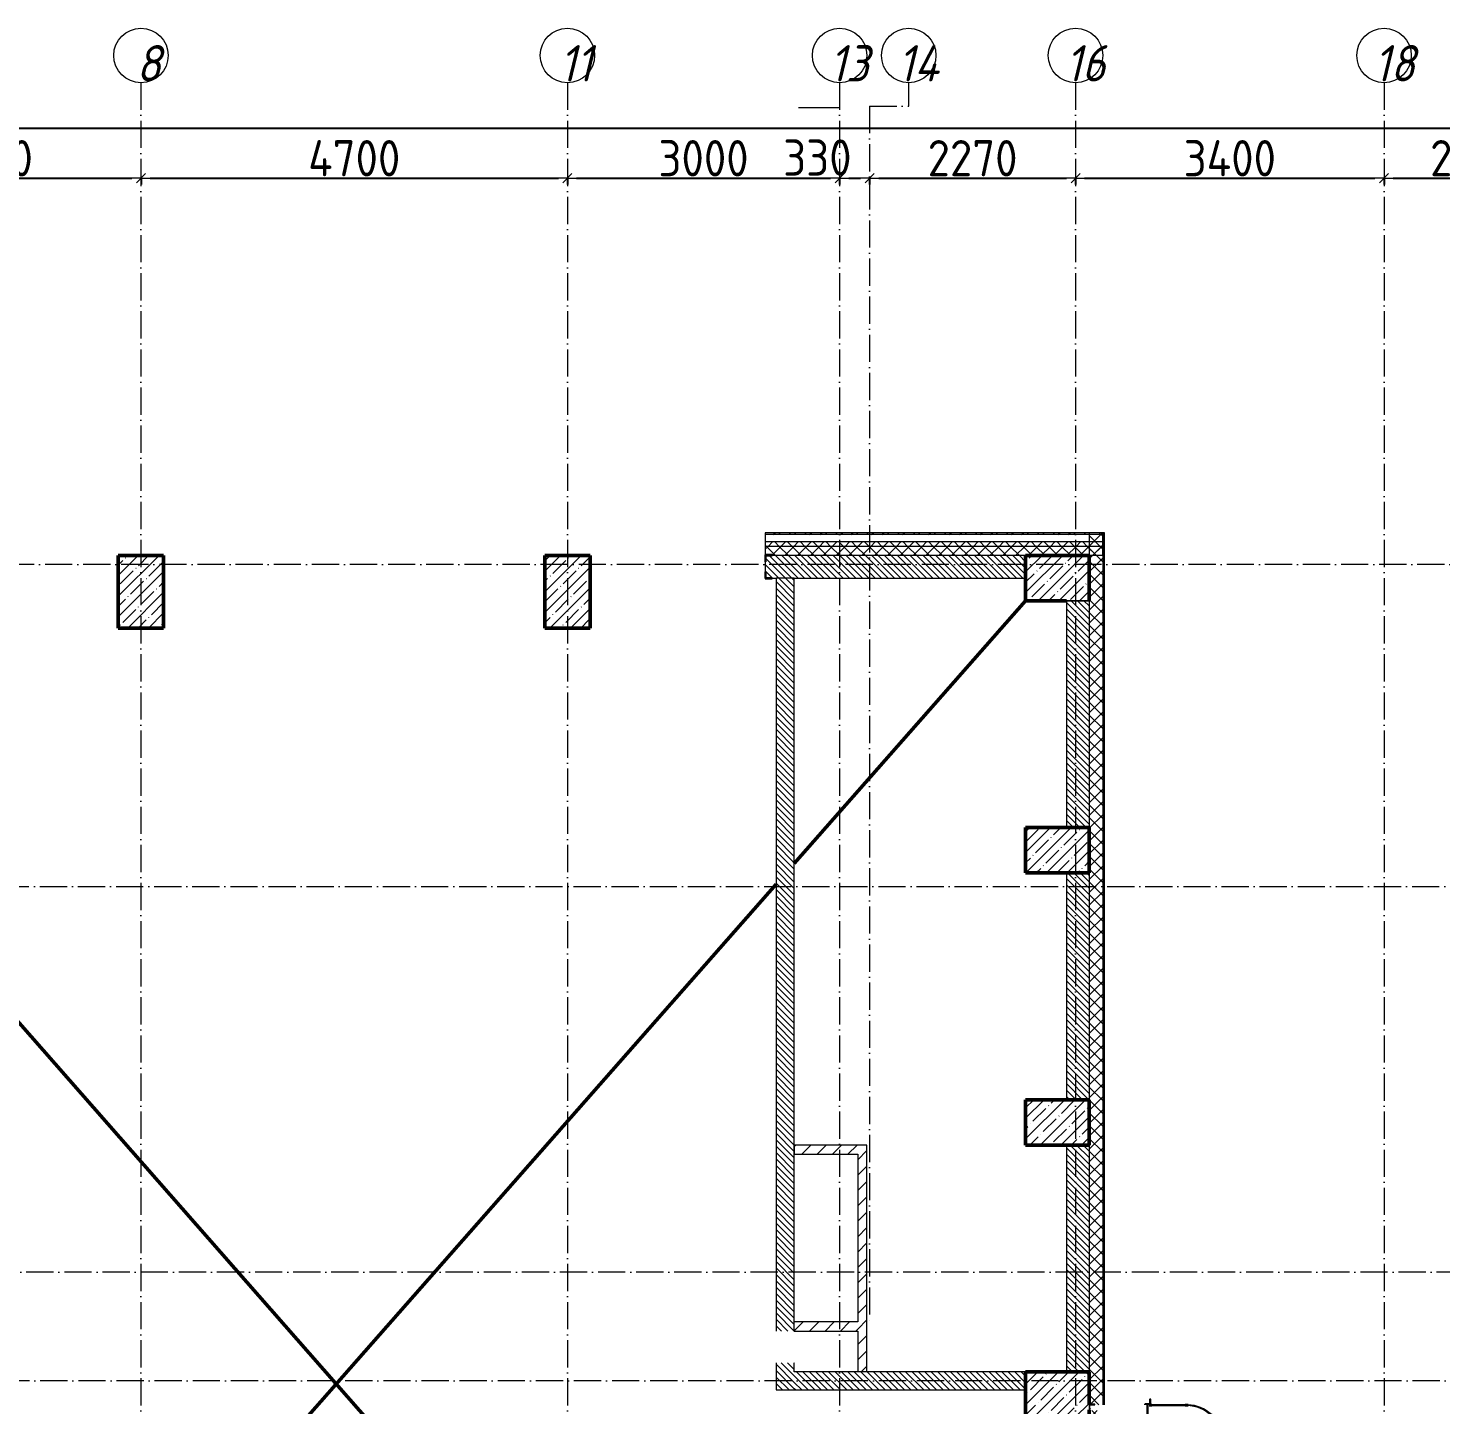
# Model space of a CAD drawing. Header units: millimetres. Extents: x -135211 to 49383, y -8033 to 228499.
# Drawn here: x -117935 to -102367, y 204250 to 219425 of the extents above; entities that cross this region are included whole.
import ezdxf

# ---------------------------------------------------------------- set-up
doc = ezdxf.new("R2010")
doc.units = ezdxf.units.MM
doc.linetypes.add('50_200_ШТРИХ_1Т_ш5_п1_п1_', pattern=[700, 500, -100, 0, -100])
for name, color, linetype, lineweight in [('A-____-____-DIMS', 7, 'Continuous', 9), ('A-DETL-____-OTLN-1', 7, 'Continuous', 50), ('A-GENM-____-MCUT', 7, 'Continuous', 25), ('A-GENM-____-OTLN', 7, 'Continuous', 9), ('A-GENM-____-OTLN-1', 7, 'Continuous', 25), ('A-WALL-____-MCUT', 7, 'Continuous', 13), ('A-WALL-____-MCUT-1', 7, 'Continuous', 9), ('A-WALL-____-PATT-1', 7, 'Continuous', 9), ('A-WALL-FNSH-MCUT-1', 7, 'Continuous', 9), ('S-COLS-____-MCUT', 7, 'Continuous', 50), ('S-COLS-____-OTLN', 7, 'Continuous', 9), ('S-GRID-____-IDEN', 7, 'Continuous', 9), ('S-GRID-____-OTLN', 7, 'Continuous', 9), ('S-GRID-____-OTLN-1', 7, '50_200_ШТРИХ_1Т_ш5_п1_п1_', 9)]:
    doc.layers.add(name, color=color, linetype=linetype, lineweight=lineweight)
doc.styles.add('ISOCPEUR_I_9', font='isocpeui.ttf', dxfattribs={"width": 0.9, "height": 250})
doc.styles.add('СПДС', font='isocpeur.ttf', dxfattribs={"width": 0.9})
doc.dimstyles.new('Размера А3', dxfattribs={"dimtxt": 200, "dimasz": 100, "dimexe": 70, "dimexo": 100, "dimgap": 20, "dimtad": 1, "dimdec": 0, "dimrnd": 10, "dimzin": 0, "dimdsep": 46, "dimtxsty": 'СПДС', "dimblk": 'ARROWHEAD_6', "dimcen": 1, "dimclrd": 256, "dimclre": 256, "dimclrt": 256, "dimazin": 0, "dimtfac": 1, "dimtdec": 0, "dimtmove": 2, "dimatfit": 3, "dimfxl": 1, "dimtolj": 1, "dimtzin": 0, "dimarcsym": 0})
pattern_1 = [(45, (-129942.25, 127932.03), (-70.71068, 70.71068), []), (135, (-129942.25, 127932.03), (-70.71068, -70.71068), [])]
pattern_2 = [(135, (-129942.255, 127932.027), (-35.35534, -35.35534), [])]
pattern_3 = [(45, (-129942.25, 127932.03), (-84.85281, 84.85281), [])]

# ---------------------------------------------------------------- blocks, each defined once
blk = doc.blocks.new('BSC_Колонна _Прямоугольная - 500х700-25279857-АР1_План отверстий 3 этажа в осях 1-64_Ю-ЯЯ')
at = {"layer": 'S-COLS-____-OTLN'}
h = blk.add_hatch(dxfattribs=at)
h.set_pattern_fill('FP_16', color=256, style=0, pattern_type=2)
h.set_pattern_definition([(315, (-76431.04, 23350), (114.04925, 114.04925), []), (315, (-76431.04, 23235.95), (114.04925, 114.04925), [201.613, -40.323, 3.353, -36.97])])
h.paths.add_polyline_path([(-250, -350), (250, -350), (250, 350), (-250, 350), (-250, -55)], flags=0)
at = {"layer": 'S-COLS-____-MCUT'}
for p, q in [((250, 350), (-250, 350)), ((-250, 350), (-250, -350)), ((250, -350), (250, 350)), ((-250, -350), (-170, -350)), ((-107, -350), (250, -350))]:
    blk.add_line(p, q, dxfattribs=at)
blk = doc.blocks.new('BSC_Колонна _Прямоугольная - 500х800-V64-АР1_План отверстий 3 этажа в осях 1-64_Ю-ЯЯ')
at = {"layer": 'S-COLS-____-OTLN'}
h = blk.add_hatch(dxfattribs=at)
h.set_pattern_fill('FP_72', color=256, style=0, pattern_type=2)
h.set_pattern_definition([(45, (-13250, -85281.04), (-114.04925, 114.04925), []), (45, (-13135.95, -85281.04), (-114.04925, 114.04925), [201.613, -40.323, 3.353, -36.97])])
h.paths.add_polyline_path([(-250, -400), (250, -400), (250, 400), (-250, 400)], flags=0)
at = {"layer": 'S-COLS-____-MCUT'}
for p, q in [((250, 400), (-250, 400)), ((-250, 400), (-250, -400)), ((250, -400), (250, 400)), ((-250, -400), (250, -400))]:
    blk.add_line(p, q, dxfattribs=at)
blk = doc.blocks.new('BSC_Колонна _Прямоугольная - 500х800-V65-АР1_План отверстий 3 этажа в осях 1-64_Ю-ЯЯ')
at = {"layer": 'S-COLS-____-OTLN'}
h = blk.add_hatch(dxfattribs=at)
h.set_pattern_fill('FP_73', color=256, style=0, pattern_type=2)
h.set_pattern_definition([(45, (-17950, -85281.04), (-114.04925, 114.04925), []), (45, (-17835.95, -85281.04), (-114.04925, 114.04925), [201.613, -40.323, 3.353, -36.97])])
h.paths.add_polyline_path([(-250, -400), (250, -400), (250, 400), (-250, 400)], flags=0)
at = {"layer": 'S-COLS-____-MCUT'}
for p, q in [((250, 400), (-250, 400)), ((-250, 400), (-250, -400)), ((250, -400), (250, 400)), ((-250, -400), (250, -400))]:
    blk.add_line(p, q, dxfattribs=at)
blk = doc.blocks.new('BSC_Колонна _Прямоугольная - 500х700-V69-АР1_План отверстий 3 этажа в осях 1-64_Ю-ЯЯ')
at = {"layer": 'S-COLS-____-OTLN'}
h = blk.add_hatch(dxfattribs=at)
h.set_pattern_fill('FP_78', color=256, style=0, pattern_type=2)
h.set_pattern_definition([(315, (-79431.04, 23350), (114.04925, 114.04925), []), (315, (-79431.04, 23235.95), (114.04925, 114.04925), [201.613, -40.323, 3.353, -36.97])])
h.paths.add_polyline_path([(-250, -350), (250, -350), (250, 350), (-250, 350)], flags=0)
at = {"layer": 'S-COLS-____-MCUT'}
for p, q in [((250, 350), (-250, 350)), ((-250, 350), (-250, -350)), ((250, -350), (250, 350)), ((-250, -350), (250, -350))]:
    blk.add_line(p, q, dxfattribs=at)
blk = doc.blocks.new('BSC_Колонна _Прямоугольная - 500х700-V70-АР1_План отверстий 3 этажа в осях 1-64_Ю-ЯЯ')
at = {"layer": 'S-COLS-____-OTLN'}
h = blk.add_hatch(dxfattribs=at)
h.set_pattern_fill('FP_79', color=256, style=0, pattern_type=2)
h.set_pattern_definition([(315, (-82431.04, 23350), (114.04925, 114.04925), []), (315, (-82431.04, 23235.95), (114.04925, 114.04925), [201.613, -40.323, 3.353, -36.97])])
h.paths.add_polyline_path([(-250, -350), (250, -350), (250, 350), (-250, 350)], flags=0)
at = {"layer": 'S-COLS-____-MCUT'}
for p, q in [((250, 350), (-250, 350)), ((-250, 350), (-250, -350)), ((250, -350), (250, 350)), ((-250, -350), (250, -350))]:
    blk.add_line(p, q, dxfattribs=at)
blk = doc.blocks.new('Фахверк_СКБ_Уголок - 250_3380-27498580-АР1_План отверстий 3 этажа в осях 1-64_Ю-ЯЯ')
at = {"layer": 'A-GENM-____-MCUT'}
for p, q in [((200, 181), (125, 181)), ((125, 181), (125, 106)), ((131, 106), (131, 175)), ((131, 175), (200, 175)), ((200, 175), (200, 181)), ((125, 106), (131, 106)), ((131, -6), (125, -6)), ((125, -6), (125, -81)), ((125, -81), (200, -81)), ((131, -75), (131, -6)), ((200, -75), (131, -75)), ((200, -81), (200, -75))]:
    blk.add_line(p, q, dxfattribs=at)
blk = doc.blocks.new('Лестница_Металлическая_Кровля_Перепад - Назначение габаритов по экземпляру-30749997-АР1_План отверстий 3 этажа в осях 1-64_Ю-ЯЯ')
at = {"layer": 'A-GENM-____-MCUT'}
for p, q in [((140, 1610), (110, 1610)), ((110, 1610), (110, 1600)), ((140, 1610), (110, 1610)), ((110, 1610), (110, 1600)), ((110, 1600), (140, 1600)), ((110, 1600), (140, 1600)), ((140, 1600), (140, 1610)), ((140, 1600), (140, 1610)), ((-147, 1493), (-168, 1472)), ((-168, 1472), (-161, 1465)), ((-161, 1465), (-140, 1486)), ((-140, 1486), (-147, 1493)), ((397, 1493), (390, 1486)), ((390, 1486), (411, 1465)), ((418, 1472), (397, 1493)), ((411, 1465), (418, 1472)), ((-275, 1215), (-275, 1185)), ((-265, 1215), (-275, 1215)), ((-275, 1185), (-265, 1185)), ((-265, 1185), (-265, 1215)), ((525, 1215), (515, 1215)), ((515, 1215), (515, 1185)), ((515, 1185), (525, 1185)), ((525, 1185), (525, 1215)), ((-265, 815), (-275, 815)), ((-275, 815), (-275, 785)), ((-265, 785), (-265, 815)), ((525, 815), (515, 815)), ((515, 815), (515, 785)), ((525, 785), (525, 815))]:
    blk.add_line(p, q, dxfattribs=at)
at = {"layer": 'A-GENM-____-OTLN'}
for p, q in [((-275, 1185), (-275, 815)), ((-265, 815), (-265, 1185)), ((515, 1185), (515, 815)), ((525, 815), (525, 1185))]:
    blk.add_line(p, q, dxfattribs=at)
for radius, start, end in [(390, 0, 180), (400, 47.1513, 132.8487), (400, 137.1513, 177.8405), (400, 2.1595, 42.8487)]:
    blk.add_arc((125, 1200), radius, start, end, dxfattribs=at)
blk = doc.blocks.new('ЛМ_Арматурный стержень_ГОСТ 5781-82 - Ø 18 А240-29172526-АР1_План отверстий 3 этажа в осях 1-64_Ю-ЯЯ')
at = {"layer": 'A-GENM-____-OTLN'}
for p, q in [((24334, 76318), (24334, 75518)), ((24334, 76318), (24343, 76318)), ((24343, 76318), (24352, 76318)), ((24352, 75518), (24352, 76318)), ((24343, 75518), (24334, 75518)), ((24352, 75518), (24343, 75518))]:
    blk.add_line(p, q, dxfattribs=at)
blk = doc.blocks.new('ЛМ_Уголок_ГОСТ 8509-93 - L 63х63x6-29176215-АР1_План отверстий 3 этажа в осях 1-64_Ю-ЯЯ')
at = {"layer": 'A-GENM-____-MCUT'}
for p, q in [((24369, 76324), (24312, 76324)), ((24312, 76324), (24312, 76318)), ((24360, 76318), (24375, 76318)), ((24375, 76381), (24369, 76381)), ((24369, 76381), (24369, 76324)), ((24375, 76318), (24375, 76381))]:
    blk.add_line(p, q, dxfattribs=at)
blk = doc.blocks.new('ЛМ_Уголок_ГОСТ 8509-93 - L 63х63x6-29171483-АР1_План отверстий 3 этажа в осях 1-64_Ю-ЯЯ')
at = {"layer": 'A-GENM-____-OTLN'}
for p, q in [((23700, 76324), (23700, 76261)), ((23763, 76324), (23700, 76324)), ((23706, 76261), (23706, 76318)), ((23706, 76318), (23763, 76318)), ((23763, 76318), (23763, 76324)), ((23700, 76261), (23706, 76261))]:
    blk.add_line(p, q, dxfattribs=at)
blk = doc.blocks.new('Ось сетки - Круг_Ø6_00__ISO-2_5_0_9K_-25732049-АР1_План отверстий 3 этажа в осях 1-64_Ю-ЯЯ')
at = {"layer": 'S-GRID-____-IDEN'}
blk.add_circle((0, 0), 3, dxfattribs=at)
blk = doc.blocks.new('ARROWHEAD_6')
at = {"color": 0, "linetype": 'Continuous'}
for p, q in [((0, 0), (-1, 0)), ((-0.5, -0.5), (0.5, 0.5))]:
    blk.add_line(p, q, dxfattribs=at)
blk = doc.blocks.new('*D889')
at = {"layer": 'A-____-____-DIMS', "lineweight": -2, "transparency": 16777216}
for p, q in [((-120092, 217779), (-120092, 217702)), ((-119992, 217772), (-116792, 217772)), ((-116692, 217779), (-116692, 217702))]:
    blk.add_line(p, q, dxfattribs=at)
at = {"layer": 'Defpoints', "color": 0, "transparency": 16777216}
for p in [(-120092, 217879), (-116692, 217879), (-116692, 217772)]:
    blk.add_point(p, dxfattribs=at)
at = {"layer": 'A-____-____-DIMS', "lineweight": -2, "transparency": 16777216, "xscale": 100, "yscale": 100, "zscale": 100, "rotation": 180}
blk.add_blockref('ARROWHEAD_6', (-120092, 217772), dxfattribs=at)
at = {"layer": 'A-____-____-DIMS', "lineweight": -2, "transparency": 16777216, "xscale": 100, "yscale": 100, "zscale": 100}
blk.add_blockref('ARROWHEAD_6', (-116692, 217772), dxfattribs=at)
at = {"layer": 'A-____-____-DIMS', "transparency": 16777216, "insert": (-118392, 217992), "char_height": 400, "attachment_point": 5, "style": 'СПДС'}
blk.add_mtext('\\A1;3400', dxfattribs=at)
blk = doc.blocks.new('*D890')
at = {"layer": 'A-____-____-DIMS', "lineweight": -2, "transparency": 16777216}
for p, q in [((-116692, 217779), (-116692, 217702)), ((-116592, 217772), (-112092, 217772)), ((-111992, 217779), (-111992, 217702))]:
    blk.add_line(p, q, dxfattribs=at)
at = {"layer": 'Defpoints', "color": 0, "transparency": 16777216}
for p in [(-116692, 217879), (-111992, 217879), (-111992, 217772)]:
    blk.add_point(p, dxfattribs=at)
at = {"layer": 'A-____-____-DIMS', "lineweight": -2, "transparency": 16777216, "xscale": 100, "yscale": 100, "zscale": 100, "rotation": 180}
blk.add_blockref('ARROWHEAD_6', (-116692, 217772), dxfattribs=at)
at = {"layer": 'A-____-____-DIMS', "lineweight": -2, "transparency": 16777216, "xscale": 100, "yscale": 100, "zscale": 100}
blk.add_blockref('ARROWHEAD_6', (-111992, 217772), dxfattribs=at)
at = {"layer": 'A-____-____-DIMS', "transparency": 16777216, "insert": (-114342, 217992), "char_height": 400, "attachment_point": 5, "style": 'СПДС'}
blk.add_mtext('\\A1;4700', dxfattribs=at)
blk = doc.blocks.new('*D891')
at = {"layer": 'A-____-____-DIMS', "lineweight": -2, "transparency": 16777216}
for p, q in [((-111992, 217779), (-111992, 217702)), ((-111892, 217772), (-109092, 217772)), ((-108992, 217779), (-108992, 217702))]:
    blk.add_line(p, q, dxfattribs=at)
at = {"layer": 'Defpoints', "color": 0, "transparency": 16777216}
for p in [(-111992, 217879), (-108992, 217879), (-108992, 217772)]:
    blk.add_point(p, dxfattribs=at)
at = {"layer": 'A-____-____-DIMS', "lineweight": -2, "transparency": 16777216, "xscale": 100, "yscale": 100, "zscale": 100, "rotation": 180}
blk.add_blockref('ARROWHEAD_6', (-111992, 217772), dxfattribs=at)
at = {"layer": 'A-____-____-DIMS', "lineweight": -2, "transparency": 16777216, "xscale": 100, "yscale": 100, "zscale": 100}
blk.add_blockref('ARROWHEAD_6', (-108992, 217772), dxfattribs=at)
at = {"layer": 'A-____-____-DIMS', "transparency": 16777216, "insert": (-110492, 217992), "char_height": 400, "attachment_point": 5, "style": 'СПДС'}
blk.add_mtext('\\A1;3000', dxfattribs=at)
blk = doc.blocks.new('*D892')
at = {"layer": 'A-____-____-DIMS', "lineweight": -2, "transparency": 16777216}
for p, q in [((-108992, 217779), (-108992, 217702)), ((-108892, 217772), (-108762, 217772)), ((-108662, 217779), (-108662, 217702))]:
    blk.add_line(p, q, dxfattribs=at)
at = {"layer": 'Defpoints', "color": 0, "transparency": 16777216}
for p in [(-108992, 217879), (-108662, 217879), (-108662, 217772)]:
    blk.add_point(p, dxfattribs=at)
at = {"layer": 'A-____-____-DIMS', "lineweight": -2, "transparency": 16777216, "xscale": 100, "yscale": 100, "zscale": 100, "rotation": 180}
blk.add_blockref('ARROWHEAD_6', (-108992, 217772), dxfattribs=at)
at = {"layer": 'A-____-____-DIMS', "lineweight": -2, "transparency": 16777216, "xscale": 100, "yscale": 100, "zscale": 100}
blk.add_blockref('ARROWHEAD_6', (-108662, 217772), dxfattribs=at)
at = {"layer": 'A-____-____-DIMS', "transparency": 16777216, "insert": (-109614, 218199), "char_height": 400, "attachment_point": 1, "line_spacing_factor": 1.149209, "style": 'СПДС'}
blk.add_mtext('\\A1;330', dxfattribs=at)
blk = doc.blocks.new('*D893')
at = {"layer": 'A-____-____-DIMS', "lineweight": -2, "transparency": 16777216}
for p, q in [((-108662, 217779), (-108662, 217702)), ((-108562, 217772), (-106492, 217772)), ((-106392, 217779), (-106392, 217702))]:
    blk.add_line(p, q, dxfattribs=at)
at = {"layer": 'Defpoints', "color": 0, "transparency": 16777216}
for p in [(-108662, 217879), (-106392, 217879), (-106392, 217772)]:
    blk.add_point(p, dxfattribs=at)
at = {"layer": 'A-____-____-DIMS', "lineweight": -2, "transparency": 16777216, "xscale": 100, "yscale": 100, "zscale": 100, "rotation": 180}
blk.add_blockref('ARROWHEAD_6', (-108662, 217772), dxfattribs=at)
at = {"layer": 'A-____-____-DIMS', "lineweight": -2, "transparency": 16777216, "xscale": 100, "yscale": 100, "zscale": 100}
blk.add_blockref('ARROWHEAD_6', (-106392, 217772), dxfattribs=at)
at = {"layer": 'A-____-____-DIMS', "transparency": 16777216, "insert": (-107527, 217992), "char_height": 400, "attachment_point": 5, "style": 'СПДС'}
blk.add_mtext('\\A1;2270', dxfattribs=at)
blk = doc.blocks.new('*D894')
at = {"layer": 'A-____-____-DIMS', "lineweight": -2, "transparency": 16777216}
for p, q in [((-106392, 217779), (-106392, 217702)), ((-106292, 217772), (-103092, 217772)), ((-102992, 217779), (-102992, 217702))]:
    blk.add_line(p, q, dxfattribs=at)
at = {"layer": 'Defpoints', "color": 0, "transparency": 16777216}
for p in [(-106392, 217879), (-102992, 217879), (-102992, 217772)]:
    blk.add_point(p, dxfattribs=at)
at = {"layer": 'A-____-____-DIMS', "lineweight": -2, "transparency": 16777216, "xscale": 100, "yscale": 100, "zscale": 100, "rotation": 180}
blk.add_blockref('ARROWHEAD_6', (-106392, 217772), dxfattribs=at)
at = {"layer": 'A-____-____-DIMS', "lineweight": -2, "transparency": 16777216, "xscale": 100, "yscale": 100, "zscale": 100}
blk.add_blockref('ARROWHEAD_6', (-102992, 217772), dxfattribs=at)
at = {"layer": 'A-____-____-DIMS', "transparency": 16777216, "insert": (-104692, 217992), "char_height": 400, "attachment_point": 5, "style": 'СПДС'}
blk.add_mtext('\\A1;3400', dxfattribs=at)
blk = doc.blocks.new('*D895')
at = {"layer": 'A-____-____-DIMS', "lineweight": -2, "transparency": 16777216}
for p, q in [((-102992, 217779), (-102992, 217702)), ((-102892, 217772), (-101092, 217772)), ((-100992, 217779), (-100992, 217702))]:
    blk.add_line(p, q, dxfattribs=at)
at = {"layer": 'Defpoints', "color": 0, "transparency": 16777216}
for p in [(-102992, 217879), (-100992, 217879), (-100992, 217772)]:
    blk.add_point(p, dxfattribs=at)
at = {"layer": 'A-____-____-DIMS', "lineweight": -2, "transparency": 16777216, "xscale": 100, "yscale": 100, "zscale": 100, "rotation": 180}
blk.add_blockref('ARROWHEAD_6', (-102992, 217772), dxfattribs=at)
at = {"layer": 'A-____-____-DIMS', "lineweight": -2, "transparency": 16777216, "xscale": 100, "yscale": 100, "zscale": 100}
blk.add_blockref('ARROWHEAD_6', (-100992, 217772), dxfattribs=at)
at = {"layer": 'A-____-____-DIMS', "transparency": 16777216, "insert": (-101992, 217992), "char_height": 400, "attachment_point": 5, "style": 'СПДС'}
blk.add_mtext('\\A1;2000', dxfattribs=at)
blk = doc.blocks.new('*D924')
at = {"layer": 'A-____-____-DIMS', "lineweight": -2, "transparency": 16777216}
for p, q in [((-132292, 218331), (-132292, 218255)), ((-132192, 218325), (-81323, 218325)), ((-28892, 218325), (-79915, 218325)), ((-28792, 218331), (-28792, 218255))]:
    blk.add_line(p, q, dxfattribs=at)
at = {"layer": 'Defpoints', "color": 0, "transparency": 16777216}
for p in [(-132292, 218431), (-28792, 218431), (-28792, 218325)]:
    blk.add_point(p, dxfattribs=at)
at = {"layer": 'A-____-____-DIMS', "lineweight": -2, "transparency": 16777216, "xscale": 100, "yscale": 100, "zscale": 100, "rotation": 180}
blk.add_blockref('ARROWHEAD_6', (-132292, 218325), dxfattribs=at)
at = {"layer": 'A-____-____-DIMS', "lineweight": -2, "transparency": 16777216, "xscale": 100, "yscale": 100, "zscale": 100}
blk.add_blockref('ARROWHEAD_6', (-28792, 218325), dxfattribs=at)
at = {"layer": 'A-____-____-DIMS', "transparency": 16777216, "insert": (-81303, 218751), "char_height": 400, "attachment_point": 1, "line_spacing_factor": 1.149209, "style": 'СПДС'}
blk.add_mtext('\\A1;103500', dxfattribs=at)

msp = doc.modelspace()

# ---------------------------------------------------------------- hatches: boundary and pattern name
at = {"layer": 'A-WALL-____-PATT-1'}
h = msp.add_hatch(dxfattribs=at)
h.set_pattern_fill('FP_6', color=256, style=0, pattern_type=2)
h.set_pattern_definition([(45, (-129942.25, 127932.03), (-85.53659, 85.53659), []), (45, (-129885.23, 127932.03), (-85.53659, 85.53659), [])])
h.paths.add_polyline_path([(-106073.3, 213843.1), (-106073.3, 213863.1), (-106092.3, 213863.1), (-106092.3, 213843.1)], flags=0)
h.paths.add_polyline_path([(-106242.3, 213843.1), (-106242.3, 213863.1), (-109812.3, 213863.1), (-109812.3, 213843.1), (-108746.7, 213843.1)], flags=0)
h.paths.add_polyline_path([(-119312.3, 213843.1), (-119312.3, 213863.1), (-132622.3, 213863.1), (-132622.3, 213843.1), (-122886.4, 213843.1)], flags=0)
h = msp.add_hatch(dxfattribs=at)
h.set_pattern_fill('FP_4', color=256, style=0, pattern_type=2)
h.set_pattern_definition(pattern_1)
h.paths.add_polyline_path([(-108746.7, 213713.1), (-106092.3, 213713.1), (-106092.3, 213763.1), (-109812.3, 213763.1), (-109812.3, 213713.1)], flags=0)
h.paths.add_polyline_path([(-119312.3, 213713.1), (-119312.3, 213763.1), (-132492.3, 213763.1), (-132492.3, 213713.1), (-122886.4, 213713.1)], flags=0)
h = msp.add_hatch(dxfattribs=at)
h.set_pattern_fill('FP_4', color=256, style=0, pattern_type=2)
h.set_pattern_definition(pattern_1)
h.paths.add_polyline_path([(-106092.3, 195863.1), (-106092.3, 196613.1), (-106236.3, 196613.1), (-106236.3, 196538.1), (-106242.3, 196538.1), (-106242.3, 195863.1), (-106095.5, 195863.1)], flags=0)
h.paths.add_polyline_path([(-106092.3, 198413.1), (-106092.3, 203450.1), (-106179.3, 203450.1), (-106179.3, 203444.1), (-106242.3, 203444.1), (-106242.3, 198488.1), (-106236.3, 198488.1), (-106236.3, 198413.1)], flags=0)
h.paths.add_polyline_path([(-106227.3, 203450.1), (-106227.3, 203472.1), (-106236.3, 203471.4), (-106236.3, 203450.1), (-106232.3, 203450.1)], flags=0)
h.paths.add_polyline_path([(-106232.3, 203482.1), (-106227.3, 203482.7), (-106226.5, 203513.1), (-106092.3, 203513.1), (-106092.3, 204187.1), (-106227.3, 204187.1), (-106227.3, 204250.1), (-106236.3, 204250.1), (-106236.3, 204193.1), (-106242.3, 204193.1), (-106242.3, 204003.1), (-106222.3, 204002.4), (-106222.3, 203993.1), (-106242.3, 203992.4), (-106242.3, 203507.1), (-106236.3, 203507.1), (-106236.3, 203482.7), (-106232.3, 203482.7)], flags=0)
h.paths.add_polyline_path([(-106092.3, 204250.1), (-106092.3, 213863.1), (-106242.3, 213863.1), (-106242.3, 204256.1), (-106179.3, 204256.1), (-106179.3, 204250.1), (-106095.5, 204250.1)], flags=0)
h = msp.add_hatch(dxfattribs=at)
h.set_pattern_fill('FP_4', color=256, style=0, pattern_type=2)
h.set_pattern_definition(pattern_1)
h.paths.add_polyline_path([(-106092.3, 213613.1), (-106092.3, 213713.1), (-109812.3, 213713.1), (-109812.3, 213619.1), (-109737.3, 213619.1), (-109737.3, 213613.1), (-108746.7, 213613.1)], flags=0)
h.paths.add_polyline_path([(-119387.3, 213613.1), (-119387.3, 213619.1), (-119312.3, 213619.1), (-119312.3, 213713.1), (-132392.3, 213713.1), (-132392.3, 213613.1), (-120042.3, 213613.1)], flags=0)
h = msp.add_hatch(dxfattribs=at)
h.set_pattern_fill('FP_9', color=256, style=0, pattern_type=2)
h.set_pattern_definition(pattern_2)
h.paths.add_polyline_path([(-109692.3, 213363.1), (-106942.3, 213363.1), (-106942.3, 213613.1), (-109806.3, 213613.1), (-109806.3, 213544.1), (-109812.3, 213544.1), (-109812.3, 213432.1), (-109806.3, 213432.1), (-109806.3, 213363.1), (-109737.3, 213363.1)], flags=0)
h = msp.add_hatch(dxfattribs=at)
h.set_pattern_fill('FP_9', color=256, style=0, pattern_type=2)
h.set_pattern_definition(pattern_2)
h.paths.add_polyline_path([(-109492.3, 204413.1), (-109492.3, 204713.1), (-109692.3, 204713.1), (-109692.3, 204413.1)], flags=0)
h.paths.add_polyline_path([(-109492.3, 205063.1), (-109492.3, 213363.1), (-109692.3, 213363.1), (-109692.3, 205063.1), (-109502.5, 205063.1)], flags=0)
h = msp.add_hatch(dxfattribs=at)
h.set_pattern_fill('FP_9', color=256, style=0, pattern_type=2)
h.set_pattern_definition(pattern_2)
h.paths.add_polyline_path([(-106242.3, 210613.1), (-106242.3, 213113.1), (-106492.3, 213113.1), (-106492.3, 210613.1)], flags=0)
h = msp.add_hatch(dxfattribs=at)
h.set_pattern_fill('FP_9', color=256, style=0, pattern_type=2)
h.set_pattern_definition(pattern_2)
h.paths.add_polyline_path([(-106242.3, 207613.1), (-106242.3, 210113.1), (-106492.3, 210113.1), (-106492.3, 207613.1)], flags=0)
h = msp.add_hatch(dxfattribs=at)
h.set_pattern_fill('FP_7', color=256, style=0, pattern_type=2)
h.set_pattern_definition(pattern_3)
h.paths.add_polyline_path([(-108792.3, 207013.1), (-108792.3, 207113.1), (-109492.3, 207113.1), (-109492.3, 207013.1)], flags=0)
h = msp.add_hatch(dxfattribs=at)
h.set_pattern_fill('FP_7', color=256, style=0, pattern_type=2)
h.set_pattern_definition(pattern_3)
h.paths.add_polyline_path([(-108746.7, 204613.1), (-108692.3, 204613.1), (-108692.3, 207113.1), (-108792.3, 207113.1), (-108792.3, 204613.1)], flags=0)
h = msp.add_hatch(dxfattribs=at)
h.set_pattern_fill('FP_9', color=256, style=0, pattern_type=2)
h.set_pattern_definition(pattern_2)
h.paths.add_polyline_path([(-106242.3, 204613.1), (-106242.3, 207113.1), (-106492.3, 207113.1), (-106492.3, 204613.1)], flags=0)
h = msp.add_hatch(dxfattribs=at)
h.set_pattern_fill('FP_7', color=256, style=0, pattern_type=2)
h.set_pattern_definition(pattern_3)
h.paths.add_polyline_path([(-108792.3, 205063.1), (-108792.3, 205163.1), (-109492.3, 205163.1), (-109492.3, 205063.1)], flags=0)
h = msp.add_hatch(dxfattribs=at)
h.set_pattern_fill('FP_9', color=256, style=0, pattern_type=2)
h.set_pattern_definition(pattern_2)
h.paths.add_polyline_path([(-106979.2, 204413.1), (-106942.3, 204413.1), (-106942.3, 204613.1), (-109492.3, 204613.1), (-109492.3, 204413.1), (-108746.7, 204413.1)], flags=0)
at = {"layer": 'S-COLS-____-OTLN'}
h = msp.add_hatch(dxfattribs=at)
h.set_pattern_fill('FP_12', color=256, style=0, pattern_type=2)
h.set_pattern_definition([(45, (-129942.25, 127932.03), (-114.04925, 114.04925), []), (45, (-129828.2, 127932.03), (-114.04925, 114.04925), [201.612, -40.322, 3.353, -36.97])])
h.paths.add_polyline_path([(-106492.3, 213113.1), (-106242.3, 213113.1), (-106242.3, 213613.1), (-106942.3, 213613.1), (-106942.3, 213113.1)], flags=0)

# ---------------------------------------------------------------- linework, layer by layer
at = {"layer": 'A-DETL-____-OTLN-1'}
for p, q in [((-122342.3, 213363.1), (-112770, 202463.1)), ((-109492.3, 210215.3), (-106942.3, 213113.1)), ((-116442.3, 202317.6), (-109692.3, 209988.1))]:
    msp.add_line(p, q, dxfattribs=at)
at = {"layer": 'A-WALL-____-MCUT'}
for p, q in [((-106092.3, 213843.1), (-109812.3, 213843.1)), ((-109812.3, 213843.1), (-109812.3, 213619.1)), ((-106092.3, 213613.1), (-106092.3, 213843.1)), ((-106092.3, 213613.1), (-109737.3, 213613.1)), ((-106942.3, 213363.1), (-106942.3, 213613.1)), ((-109812.3, 213544.1), (-109812.3, 213432.1)), ((-109737.3, 213363.1), (-109692.3, 213363.1)), ((-109692.3, 213363.1), (-109692.3, 205063.1)), ((-109492.3, 205063.1), (-109492.3, 213363.1)), ((-109492.3, 213363.1), (-106942.3, 213363.1)), ((-106492.3, 213113.1), (-106492.3, 210613.1)), ((-106242.3, 213113.1), (-106242.3, 210613.1)), ((-106492.3, 210113.1), (-106492.3, 207613.1)), ((-106242.3, 210113.1), (-106242.3, 207613.1)), ((-106492.3, 207113.1), (-106492.3, 204613.1)), ((-106242.3, 207113.1), (-106242.3, 204613.1)), ((-109692.3, 204713.1), (-109692.3, 204413.1)), ((-109492.3, 204613.1), (-109492.3, 204713.1)), ((-106942.3, 204613.1), (-109492.3, 204613.1)), ((-109692.3, 204413.1), (-106942.3, 204413.1))]:
    msp.add_line(p, q, dxfattribs=at)
at = {"layer": 'A-WALL-____-MCUT-1'}
for p, q in [((-106092.3, 213763.1), (-109812.3, 213763.1)), ((-106242.3, 213863.1), (-106242.3, 213113.1)), ((-106092.3, 213863.1), (-106242.3, 213863.1)), ((-106092.3, 213862.1), (-106092.3, 213863.1)), ((-106086.3, 204250.1), (-106086.3, 213862.1)), ((-106080.3, 204250.1), (-106080.3, 213862.1)), ((-106092.3, 213713.1), (-109812.3, 213713.1)), ((-109492.3, 213363.1), (-109692.3, 213363.1)), ((-106242.3, 213113.1), (-106492.3, 213113.1))]:
    msp.add_line(p, q, dxfattribs=at)
at = {"layer": 'A-WALL-FNSH-MCUT-1'}
for p, q in [((-106242.3, 213863.1), (-109812.3, 213863.1)), ((-109812.3, 213863.1), (-109812.3, 213843.1)), ((-109812.3, 213843.1), (-109812.3, 213843.1)), ((-106073.3, 213863.1), (-106092.3, 213863.1)), ((-106092.3, 213862.1), (-106092.3, 204250.1)), ((-106072.3, 213862.1), (-106092.3, 213862.1)), ((-106092.3, 213843.1), (-106073.3, 213843.1)), ((-106073.3, 213843.1), (-106073.3, 213863.1)), ((-106072.3, 204250.1), (-106072.3, 213862.1)), ((-108692.3, 207113.1), (-109492.3, 207113.1)), ((-109492.3, 207113.1), (-109492.3, 207013.1)), ((-108692.3, 204613.1), (-108692.3, 207113.1)), ((-109492.3, 207013.1), (-108792.3, 207013.1)), ((-108792.3, 207013.1), (-108792.3, 205163.1)), ((-108792.3, 205163.1), (-109492.3, 205163.1)), ((-109492.3, 205063.1), (-108792.3, 205063.1)), ((-108792.3, 205063.1), (-108792.3, 204613.1))]:
    msp.add_line(p, q, dxfattribs=at)
at = {"layer": 'S-COLS-____-MCUT'}
for p, q in [((-106242.3, 213613.1), (-106942.3, 213613.1)), ((-106942.3, 213613.1), (-106942.3, 213113.1)), ((-106242.3, 213113.1), (-106242.3, 213613.1)), ((-106942.3, 213113.1), (-106492.3, 213113.1))]:
    msp.add_line(p, q, dxfattribs=at)
at = {"layer": 'S-COLS-____-OTLN'}
msp.add_line((-106492.3, 213113.1), (-106242.3, 213113.1), dxfattribs=at)
at = {"layer": 'S-GRID-____-OTLN'}
msp.add_line((-108992.3, 218546.9), (-109447.1, 218546.9), dxfattribs=at)
at = {"layer": 'S-GRID-____-OTLN-1', "color": 251, "ltscale": 0.6, "true_color": 0x636466}
for p, q in [((-116692.3, 218824.9), (-116692.3, 180823.6)), ((-111992.3, 218824.9), (-111992.3, 180823.6)), ((-108992.3, 218824.9), (-108992.3, 180823.6)), ((-108231.1, 218566.6), (-108231.1, 218824.9)), ((-106392.3, 218824.9), (-106392.3, 194607.5)), ((-102992.3, 218824.9), (-102992.3, 180823.6)), ((-108662.3, 218566.6), (-108662.3, 205179.4)), ((-108662.3, 218566.6), (-108231.1, 218566.6)), ((-25867.8, 213513.1), (-134611, 213513.1)), ((-134611, 209963.1), (-25867.8, 209963.1)), ((-82787.7, 205713.1), (-134611, 205713.1)), ((-97337.3, 204513.1), (-134611, 204513.1))]:
    msp.add_line(p, q, dxfattribs=at)

# ---------------------------------------------------------------- block references
at = {"layer": 'A-GENM-____-OTLN'}
for name in ['ЛМ_Уголок_ГОСТ 8509-93 - L 63х63x6-29171483-АР1_План отверстий 3 этажа в осях 1-64_Ю-ЯЯ', 'ЛМ_Уголок_ГОСТ 8509-93 - L 63х63x6-29176215-АР1_План отверстий 3 этажа в осях 1-64_Ю-ЯЯ', 'ЛМ_Арматурный стержень_ГОСТ 5781-82 - Ø 18 А240-29172526-АР1_План отверстий 3 этажа в осях 1-64_Ю-ЯЯ']:
    msp.add_blockref(name, (-129942.3, 127932), dxfattribs=at)
at = {"layer": 'A-GENM-____-OTLN', "rotation": 269.9999999999999}
msp.add_blockref('Лестница_Металлическая_Кровля_Перепад - Назначение габаритов по экземпляру-30749997-АР1_План отверстий 3 этажа в осях 1-64_Ю-ЯЯ', (-106367.3, 203975.1), dxfattribs=at)
at = {"layer": 'A-GENM-____-OTLN-1'}
msp.add_blockref('Фахверк_СКБ_Уголок - 250_3380-27498580-АР1_План отверстий 3 этажа в осях 1-64_Ю-ЯЯ', (-109937.3, 213438.1), dxfattribs=at)
at = {"layer": 'S-COLS-____-OTLN'}
for name, p in [('BSC_Колонна _Прямоугольная - 500х800-V64-АР1_План отверстий 3 этажа в осях 1-64_Ю-ЯЯ', (-116692.3, 213213.1)), ('BSC_Колонна _Прямоугольная - 500х800-V65-АР1_План отверстий 3 этажа в осях 1-64_Ю-ЯЯ', (-111992.3, 213213.1))]:
    msp.add_blockref(name, p, dxfattribs=at)
at = {"layer": 'S-COLS-____-OTLN', "rotation": 89.9999999999999}
for name, p in [('BSC_Колонна _Прямоугольная - 500х700-V70-АР1_План отверстий 3 этажа в осях 1-64_Ю-ЯЯ', (-106592.3, 210363.1)), ('BSC_Колонна _Прямоугольная - 500х700-V69-АР1_План отверстий 3 этажа в осях 1-64_Ю-ЯЯ', (-106592.3, 207363.1)), ('BSC_Колонна _Прямоугольная - 500х700-25279857-АР1_План отверстий 3 этажа в осях 1-64_Ю-ЯЯ', (-106592.3, 204363.1))]:
    msp.add_blockref(name, p, dxfattribs=at)
at = {"layer": 'S-GRID-____-IDEN', "xscale": 99.99999999999993, "yscale": 99.99999999999993, "zscale": 99.99999999999993, "rotation": 180}
for p in [(-116692.3, 219124.9), (-111992.3, 219124.9), (-108992.3, 219124.9), (-108231.1, 219124.9), (-106392.3, 219124.9), (-102992.3, 219124.9)]:
    msp.add_blockref('Ось сетки - Круг_Ø6_00__ISO-2_5_0_9K_-25732049-АР1_План отверстий 3 этажа в осях 1-64_Ю-ЯЯ', p, dxfattribs=at)

# ---------------------------------------------------------------- texts
at = {"layer": 'S-GRID-____-IDEN', "char_height": 400, "attachment_point": 1, "style": 'ISOCPEUR_I_9'}
for s, insert, width in [('\\fISOCPEUR|b0|i1|c204|p34|;\\W.9;8', (-116743.4, 219238.8), 202.025), ('11', (-112078.9, 219238.8), 288.607), ('13', (-109102.8, 219238.8), 346.329), ('14', (-108350.7, 219238.8), 367.975), ('16', (-106502.8, 219238.8), 346.329), ('18', (-103102.8, 219238.8), 346.329)]:
    msp.add_mtext(s, dxfattribs=dict(at, insert=insert, width=width))

# ---------------------------------------------------------------- dimensions: what is measured, and where the dimension line sits
at = {"layer": 'A-____-____-DIMS'}
for base, p1, p2, picture, middle in [((-28792.3, 218324.7), (-132292.3, 218430.8), (-28792.3, 218430.8), '*D924', (-80619.4, 218484.6)), ((-108662.3, 217772.5), (-108992.3, 217878.5), (-108662.3, 217878.5), '*D892', (-109271.6, 217932.4))]:
    dim = msp.add_linear_dim(base=base, p1=p1, p2=p2, dimstyle='Размера А3', override={"dimtxt": 400}, dxfattribs=at)
    dim.commit()
    dim.dimension.update_dxf_attribs({"geometry": picture, "text_midpoint": middle, "dimtype": 160})
for base, p1, p2, picture, middle in [((-116692.3, 217772.5), (-120092.3, 217878.5), (-116692.3, 217878.5), '*D889', (-118392.3, 217992.5)), ((-111992.3, 217772.5), (-116692.3, 217878.5), (-111992.3, 217878.5), '*D890', (-114342.3, 217992.5)), ((-108992.3, 217772.5), (-111992.3, 217878.5), (-108992.3, 217878.5), '*D891', (-110492.3, 217992.5)), ((-106392.3, 217772.5), (-108662.3, 217878.5), (-106392.3, 217878.5), '*D893', (-107527.3, 217992.5)), ((-102992.3, 217772.5), (-106392.3, 217878.5), (-102992.3, 217878.5), '*D894', (-104692.3, 217992.5)), ((-100992.3, 217772.5), (-102992.3, 217878.5), (-100992.3, 217878.5), '*D895', (-101992.3, 217992.5))]:
    dim = msp.add_linear_dim(base=base, p1=p1, p2=p2, dimstyle='Размера А3', override={"dimtxt": 400}, dxfattribs=at)
    dim.commit()
    dim.dimension.update_dxf_attribs({"geometry": picture, "text_midpoint": middle})

doc.saveas('drawing.dxf')
